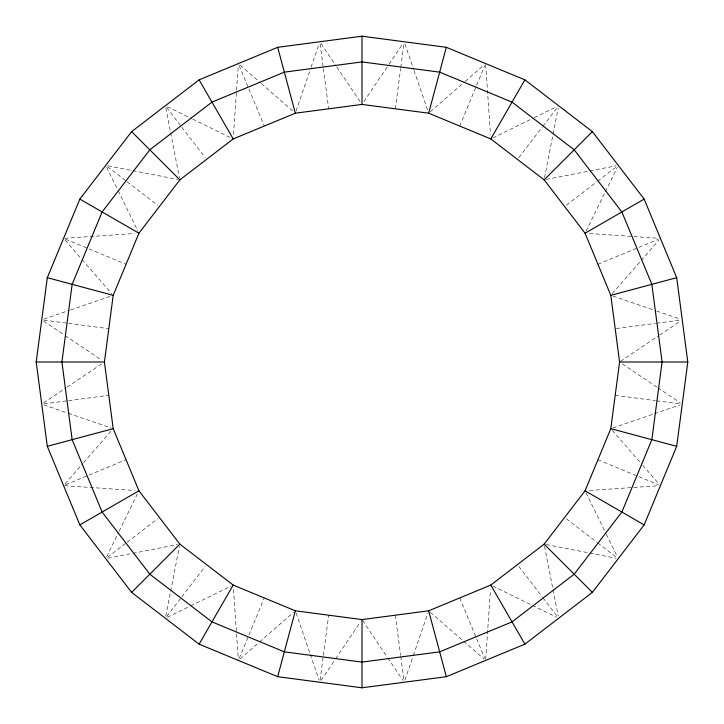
<?xml version="1.0" encoding="UTF-8"?>
<svg xmlns="http://www.w3.org/2000/svg" width="724" height="724" viewBox="0 0 724 724"><rect width="100%" height="100%" fill="white"/><g stroke="black" fill="none" stroke-linecap="round" stroke-linejoin="round"><path stroke-width="0.54" stroke-dasharray="3.62 2.71" d="M233.517 134.429L238.314 64.698M485.686 659.302L490.483 589.571M320.135 680.017L323.221 656.541M323.366 655.428L328.669 615.192M395.331 108.808L400.634 68.572M400.779 67.459L403.865 43.983M165.796 616.052L179.434 546.349M544.566 177.652L558.204 107.948M296.062 111.062L310.696 68.409M311.058 67.341L319.103 43.883M404.897 680.117L412.942 656.659M413.304 655.591L427.938 612.938M239.255 658.342L264.269 597.934M459.731 126.067L484.745 65.658M106.727 556.611L118.618 532.312M119.116 531.298L137.94 492.818M586.06 231.182L604.884 192.702M605.382 191.688L617.273 167.389M363.891 101.613L388.426 65.133M389.06 64.201L402.906 43.621M321.094 680.379L334.941 659.799M335.574 658.867L360.109 622.387M166.737 616.477L181.145 597.698M181.833 596.802L205.163 566.394M518.837 157.606L542.167 127.198M542.855 126.302L557.263 107.523M65.06 483.913L82.835 463.514M83.568 462.663L111.713 430.364M612.287 293.636L640.432 261.337M641.165 260.486L658.94 240.087M430.364 111.713L464.365 82.093M465.215 81.35L483.913 65.06M240.087 658.94L258.785 642.65M259.635 641.907L293.636 612.287M107.523 557.263L126.302 542.855M127.198 542.167L157.606 518.837M566.394 205.163L596.802 181.833M597.698 181.145L616.477 166.737M43.621 402.906L66.074 387.802M67.006 387.168L103.487 362.634M620.513 361.367L658.867 335.574M659.799 334.941L680.379 321.094M492.818 137.94L533.326 118.121M534.33 117.623L556.611 106.727M167.389 617.273L189.67 606.377M190.674 605.879L231.182 586.06M65.658 484.745L126.067 459.731M597.934 264.269L658.342 239.255M43.883 319.103L69.477 310.325M70.545 309.963L111.062 296.062M612.938 427.938L653.455 414.038M654.523 413.676L680.117 404.897M546.349 179.434L616.052 165.796M107.948 558.204L177.652 544.566M43.983 403.865L67.459 400.779M68.572 400.634L108.808 395.331M616.314 328.515L655.428 323.366M656.541 323.221L680.017 320.135M64.698 238.314L134.429 233.517M589.571 490.483L659.302 485.686M589.571 233.517L659.302 238.314M64.698 485.686L134.429 490.483M43.983 320.135L67.459 323.221M68.572 323.366L108.808 328.669M615.192 395.331L655.428 400.634M656.541 400.779L680.017 403.865M107.948 165.796L177.652 179.434M546.349 544.566L616.052 558.204M612.938 296.062L655.591 310.696M656.659 311.058L680.117 319.103M43.883 404.897L67.341 412.942M68.409 413.304L111.062 427.938M65.658 239.255L126.067 264.269M597.934 459.731L658.342 484.745M167.389 106.727L191.688 118.618M192.702 119.116L231.182 137.94M492.818 586.06L531.298 604.884M532.312 605.382L556.611 617.273M622.387 363.891L656.994 387.168M657.926 387.802L680.379 402.906M43.621 321.094L64.201 334.941M65.133 335.574L101.613 360.109M107.523 166.737L126.302 181.145M127.198 181.833L157.606 205.163M566.394 518.837L596.802 542.167M597.698 542.855L616.477 557.263M240.087 65.06L260.486 82.835M261.337 83.568L293.636 111.713M430.364 612.287L462.663 640.432M463.514 641.165L483.913 658.94M612.287 430.364L641.907 464.365M642.65 465.215L658.94 483.913M65.06 240.087L81.35 258.785M82.093 259.635L111.713 293.636M166.737 107.523L181.145 126.302M181.833 127.198L205.163 157.606M518.837 566.394L542.167 596.802M542.855 597.698L557.263 616.477M321.094 43.621L336.198 66.074M336.832 67.006L361.367 103.487M362.634 620.513L387.168 656.994M387.802 657.926L402.906 680.379M586.06 492.818L605.879 533.326M606.377 534.33L617.273 556.611M106.727 167.389L117.623 189.67M118.121 190.674L137.94 231.182M239.255 65.658L264.269 126.067M459.731 597.934L484.745 658.342M404.897 43.883L413.676 69.477M414.038 70.545L427.938 111.062M296.062 612.938L309.963 653.455M310.325 654.523L319.103 680.117M544.566 546.349L558.204 616.052M165.796 107.948L179.434 177.652M320.135 43.983L323.221 67.459M323.366 68.572L328.669 108.808M395.331 615.192L400.634 655.428M400.779 656.541L403.865 680.017M485.686 64.698L490.483 134.429M233.517 589.571L238.314 659.302"/><path stroke-width="1.09" d="M36.2 362L47.304 277.681L79.848 199.1L131.623 131.623L199.1 79.848L277.681 47.304L362 36.2L446.319 47.304L524.9 79.848L592.377 131.623L644.152 199.1L676.696 277.681L687.8 362L676.696 446.319L644.152 524.9L592.377 592.377L524.9 644.152L446.319 676.696L362 687.8L277.681 676.696L199.1 644.152L131.623 592.377L79.848 524.9L47.304 446.319L36.2 362L104.419 362L113.197 295.338L138.927 233.209L179.86 179.86L233.209 138.927L295.338 113.197L362 104.419L428.662 113.197L490.791 138.927L544.14 179.86L585.073 233.209L610.803 295.338L619.581 362L610.803 428.662L585.073 490.791L544.14 544.14L490.791 585.073L428.662 610.803L362 619.581L295.338 610.803L233.209 585.073L179.86 544.14L138.927 490.791L113.197 428.662L104.419 362M277.681 676.696L295.338 610.803M428.662 113.197L446.319 47.304M199.1 644.152L233.209 585.073M490.791 138.927L524.9 79.848M131.623 592.377L179.86 544.14M544.14 179.86L592.377 131.623M79.848 524.9L138.927 490.791M585.073 233.209L644.152 199.1M47.304 446.319L113.197 428.662M610.803 295.338L676.696 277.681M619.581 362L687.8 362M47.304 277.681L113.197 295.338M610.803 428.662L676.696 446.319M79.848 199.1L138.927 233.209M585.073 490.791L644.152 524.9M131.623 131.623L179.86 179.86M544.14 544.14L592.377 592.377M199.1 79.848L233.209 138.927M490.791 585.073L524.9 644.152M277.681 47.304L295.338 113.197M428.662 610.803L446.319 676.696M362 36.2L362 104.419M362 619.581L362 687.8M72.147 284.333L61.92 362L72.147 439.667L102.12 512.04L149.814 574.186L211.96 621.88L284.333 651.853L362 662.08L439.667 651.853L512.04 621.88L574.186 574.186L621.88 512.04L651.853 439.667L662.08 362L651.853 284.333L621.88 211.96L574.186 149.814L512.04 102.12L439.667 72.147L362 61.92L284.333 72.147L211.96 102.12L149.814 149.814L102.12 211.96L72.147 284.333"/></g></svg>
